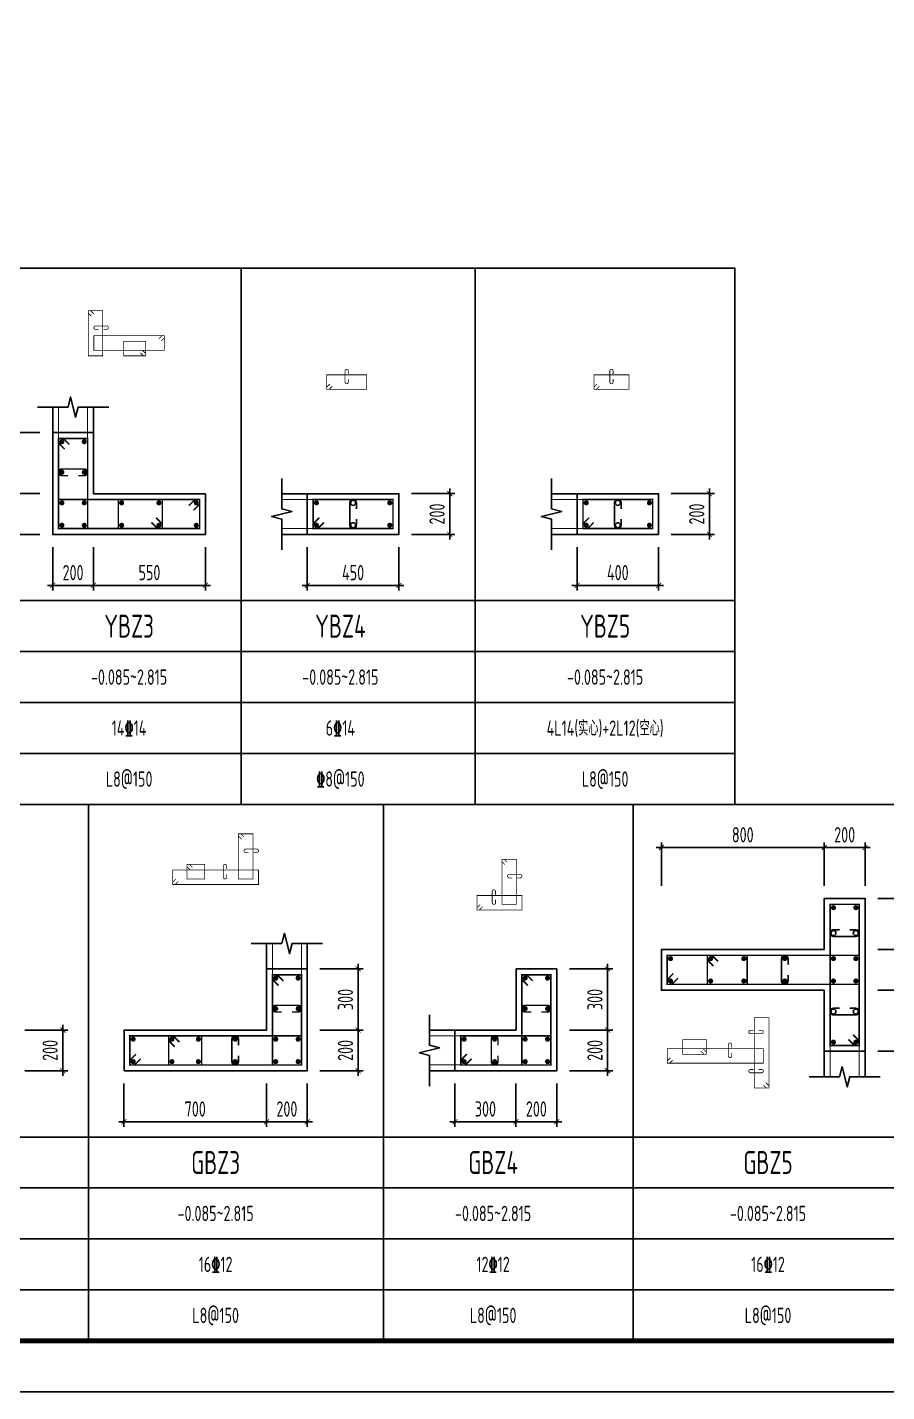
# Model space of a CAD drawing. Extents: x -668857 to 143095, y -247466 to 228182.
# Drawn here: x -325719 to -308837, y 97741 to 124527 of the extents above; entities that cross this region are included whole.
import ezdxf
from ezdxf.enums import TextEntityAlignment as Align

# ---------------------------------------------------------------- set-up
doc = ezdxf.new("R2010")
doc.units = 0
doc.header["$LTSCALE"] = 1000
doc.layers.get('0').update_dxf_attribs({"linetype": 'CONTINUOUS'})
doc.layers.get('DEFPOINTS').update_dxf_attribs({"linetype": 'CONTINUOUS'})
for name, color, linetype in [('-TK', 7, 'CONTINUOUS'), ('COLU_DE_DIM', 3, 'CONTINUOUS'), ('COLU_DE_TH', 7, 'CONTINUOUS'), ('LINK', 6, 'CONTINUOUS'), ('LINK-INDEX', 6, 'CONTINUOUS'), ('REIN', 6, 'CONTINUOUS'), ('TAB', 7, 'CONTINUOUS'), ('TAB_TEXT', 7, 'CONTINUOUS'), ('THIN', 7, 'CONTINUOUS')]:
    doc.layers.add(name, color=color, linetype=linetype)
doc.styles.add('TSSD_DIMENSION', font='Tssdeng.shx', dxfattribs={"width": 0.7, "bigfont": 'tssdchn.shx'})
doc.styles.add('TSSD_REIN', font='tssdeng.shx', dxfattribs={"width": 0.7, "height": 300, "bigfont": 'tssdchn.shx'})
doc.dimstyles.new('TSSD_25_100', dxfattribs={"dimtxt": 300, "dimasz": 100, "dimexe": 100, "dimexo": 250, "dimgap": 100, "dimtad": 1, "dimdec": 0, "dimlfac": 0.25, "dimzin": 0, "dimdsep": 46, "dimtxsty": 'TSSD_DIMENSION', "dimblk": 'ARCHTICK', "dimcen": 0, "dimdle": 100, "dimclrt": 7, "dimadec": 0, "dimazin": 0, "dimtfac": 1, "dimtdec": 0, "dimtix": 1, "dimtmove": 2, "dimatfit": 3, "dimldrblk": 'ARCHTICK', "dimfxl": 0, "dimtolj": 1, "dimtzin": 0, "dimarcsym": 0})

# ---------------------------------------------------------------- blocks, each defined once
blk = doc.blocks.new('_ArchTick')
at = {"color": 0, "linetype": 'ByBlock', "const_width": 0.15}
blk.add_lwpolyline([(-0.5, -0.5), (0.5, 0.5)], dxfattribs=at)
blk = doc.blocks.new('*D1959')
at = {"layer": 'COLU_DE_DIM', "color": 0, "lineweight": -2}
for p, q in [((-320219, 114321), (-320219, 113471)), ((-318419, 114321), (-318419, 113471)), ((-320319, 113571), (-318319, 113571))]:
    blk.add_line(p, q, dxfattribs=at)
at = {"layer": 'DEFPOINTS', "color": 0}
for p in [(-320219, 114571), (-318419, 114571), (-318419, 113571)]:
    blk.add_point(p, dxfattribs=at)
at = {"layer": 'COLU_DE_DIM', "color": 0, "lineweight": -2, "xscale": 100, "yscale": 100, "zscale": 100, "rotation": 180}
blk.add_blockref('_ArchTick', (-320219, 113571), dxfattribs=at)
at = {"layer": 'COLU_DE_DIM', "color": 0, "lineweight": -2, "xscale": 100, "yscale": 100, "zscale": 100}
blk.add_blockref('_ArchTick', (-318419, 113571), dxfattribs=at)
at = {"layer": 'COLU_DE_DIM', "color": 7, "insert": (-319319, 113821), "char_height": 300, "attachment_point": 5, "style": 'TSSD_DIMENSION'}
blk.add_mtext('\\A1;450', dxfattribs=at)
blk = doc.blocks.new('*D1960')
at = {"layer": 'COLU_DE_DIM', "color": 0, "lineweight": -2}
for p, q in [((-317419, 114471), (-317419, 115471)), ((-318169, 115371), (-317319, 115371)), ((-318169, 114571), (-317319, 114571))]:
    blk.add_line(p, q, dxfattribs=at)
at = {"layer": 'DEFPOINTS', "color": 0}
for p in [(-318419, 115371), (-317419, 115371), (-318419, 114571)]:
    blk.add_point(p, dxfattribs=at)
at = {"layer": 'COLU_DE_DIM', "color": 0, "lineweight": -2, "xscale": 100, "yscale": 100, "zscale": 100}
for p, rotation in [((-317419, 115371), 90), ((-317419, 114571), 270)]:
    blk.add_blockref('_ArchTick', p, dxfattribs=dict(at, rotation=rotation))
at = {"layer": 'COLU_DE_DIM', "color": 7, "insert": (-317669, 114971), "char_height": 300, "attachment_point": 5, "rotation": 90, "style": 'TSSD_DIMENSION'}
blk.add_mtext('\\A1;200', dxfattribs=at)
blk = doc.blocks.new('*D1933')
at = {"layer": 'COLU_DE_DIM', "color": 0, "lineweight": -2}
for p, q in [((-314919, 114321), (-314919, 113471)), ((-313319, 114321), (-313319, 113471)), ((-315019, 113571), (-313219, 113571))]:
    blk.add_line(p, q, dxfattribs=at)
at = {"layer": 'DEFPOINTS', "color": 0}
for p in [(-314919, 114571), (-313319, 114571), (-313319, 113571)]:
    blk.add_point(p, dxfattribs=at)
at = {"layer": 'COLU_DE_DIM', "color": 0, "lineweight": -2, "xscale": 100, "yscale": 100, "zscale": 100, "rotation": 180}
blk.add_blockref('_ArchTick', (-314919, 113571), dxfattribs=at)
at = {"layer": 'COLU_DE_DIM', "color": 0, "lineweight": -2, "xscale": 100, "yscale": 100, "zscale": 100}
blk.add_blockref('_ArchTick', (-313319, 113571), dxfattribs=at)
at = {"layer": 'COLU_DE_DIM', "color": 7, "insert": (-314119, 113821), "char_height": 300, "attachment_point": 5, "style": 'TSSD_DIMENSION'}
blk.add_mtext('\\A1;400', dxfattribs=at)
blk = doc.blocks.new('*D1934')
at = {"layer": 'COLU_DE_DIM', "color": 0, "lineweight": -2}
for p, q in [((-312319, 114471), (-312319, 115471)), ((-313069, 115371), (-312219, 115371)), ((-313069, 114571), (-312219, 114571))]:
    blk.add_line(p, q, dxfattribs=at)
at = {"layer": 'DEFPOINTS', "color": 0}
for p in [(-313319, 115371), (-312319, 115371), (-313319, 114571)]:
    blk.add_point(p, dxfattribs=at)
at = {"layer": 'COLU_DE_DIM', "color": 0, "lineweight": -2, "xscale": 100, "yscale": 100, "zscale": 100}
for p, rotation in [((-312319, 115371), 90), ((-312319, 114571), 270)]:
    blk.add_blockref('_ArchTick', p, dxfattribs=dict(at, rotation=rotation))
at = {"layer": 'COLU_DE_DIM', "color": 7, "insert": (-312569, 114971), "char_height": 300, "attachment_point": 5, "rotation": 90, "style": 'TSSD_DIMENSION'}
blk.add_mtext('\\A1;200', dxfattribs=at)
blk = doc.blocks.new('*D1939')
at = {"layer": 'COLU_DE_DIM', "color": 0, "lineweight": -2}
for p, q in [((-325219, 114321), (-325219, 113471)), ((-324419, 114321), (-324419, 113471)), ((-325319, 113571), (-324319, 113571))]:
    blk.add_line(p, q, dxfattribs=at)
at = {"layer": 'DEFPOINTS', "color": 0}
for p in [(-325219, 114571), (-324419, 114571), (-324419, 113571)]:
    blk.add_point(p, dxfattribs=at)
at = {"layer": 'COLU_DE_DIM', "color": 0, "lineweight": -2, "xscale": 100, "yscale": 100, "zscale": 100, "rotation": 180}
blk.add_blockref('_ArchTick', (-325219, 113571), dxfattribs=at)
at = {"layer": 'COLU_DE_DIM', "color": 0, "lineweight": -2, "xscale": 100, "yscale": 100, "zscale": 100}
blk.add_blockref('_ArchTick', (-324419, 113571), dxfattribs=at)
at = {"layer": 'COLU_DE_DIM', "color": 7, "insert": (-324819, 113821), "char_height": 300, "attachment_point": 5, "style": 'TSSD_DIMENSION'}
blk.add_mtext('\\A1;200', dxfattribs=at)
blk = doc.blocks.new('*D1940')
at = {"layer": 'COLU_DE_DIM', "color": 0, "lineweight": -2}
for p, q in [((-324419, 114321), (-324419, 113471)), ((-322219, 114321), (-322219, 113471)), ((-324519, 113571), (-322119, 113571))]:
    blk.add_line(p, q, dxfattribs=at)
at = {"layer": 'DEFPOINTS', "color": 0}
for p in [(-324419, 114571), (-322219, 114571), (-322219, 113571)]:
    blk.add_point(p, dxfattribs=at)
at = {"layer": 'COLU_DE_DIM', "color": 0, "lineweight": -2, "xscale": 100, "yscale": 100, "zscale": 100, "rotation": 180}
blk.add_blockref('_ArchTick', (-324419, 113571), dxfattribs=at)
at = {"layer": 'COLU_DE_DIM', "color": 0, "lineweight": -2, "xscale": 100, "yscale": 100, "zscale": 100}
blk.add_blockref('_ArchTick', (-322219, 113571), dxfattribs=at)
at = {"layer": 'COLU_DE_DIM', "color": 7, "insert": (-323319, 113821), "char_height": 300, "attachment_point": 5, "style": 'TSSD_DIMENSION'}
blk.add_mtext('\\A1;550', dxfattribs=at)
blk = doc.blocks.new('*D1941')
at = {"layer": 'COLU_DE_DIM', "color": 0, "lineweight": -2}
for p, q in [((-326219, 114471), (-326219, 115471)), ((-325469, 115371), (-326319, 115371)), ((-325469, 114571), (-326319, 114571))]:
    blk.add_line(p, q, dxfattribs=at)
at = {"layer": 'DEFPOINTS', "color": 0}
for p in [(-326219, 115371), (-325219, 115371), (-325219, 114571)]:
    blk.add_point(p, dxfattribs=at)
at = {"layer": 'COLU_DE_DIM', "color": 0, "lineweight": -2, "xscale": 100, "yscale": 100, "zscale": 100}
for p, rotation in [((-326219, 115371), 90), ((-326219, 114571), 270)]:
    blk.add_blockref('_ArchTick', p, dxfattribs=dict(at, rotation=rotation))
at = {"layer": 'COLU_DE_DIM', "color": 7, "insert": (-326469, 114971), "char_height": 300, "attachment_point": 5, "rotation": 90, "style": 'TSSD_DIMENSION'}
blk.add_mtext('\\A1;200', dxfattribs=at)
blk = doc.blocks.new('*D1942')
at = {"layer": 'COLU_DE_DIM', "color": 0, "lineweight": -2}
for p, q in [((-325469, 116571), (-326319, 116571)), ((-326219, 115271), (-326219, 116671)), ((-325469, 115371), (-326319, 115371))]:
    blk.add_line(p, q, dxfattribs=at)
at = {"layer": 'DEFPOINTS', "color": 0}
for p in [(-326219, 116571), (-325219, 116571), (-325219, 115371)]:
    blk.add_point(p, dxfattribs=at)
at = {"layer": 'COLU_DE_DIM', "color": 0, "lineweight": -2, "xscale": 100, "yscale": 100, "zscale": 100}
for p, rotation in [((-326219, 116571), 90), ((-326219, 115371), 270)]:
    blk.add_blockref('_ArchTick', p, dxfattribs=dict(at, rotation=rotation))
at = {"layer": 'COLU_DE_DIM', "color": 7, "insert": (-326469, 115971), "char_height": 300, "attachment_point": 5, "rotation": 90, "style": 'TSSD_DIMENSION'}
blk.add_mtext('\\A1;300', dxfattribs=at)
blk = doc.blocks.new('*D1918')
at = {"layer": 'COLU_DE_DIM', "color": 0, "lineweight": -2}
for p, q in [((-309013, 105624), (-308163, 105624)), ((-308263, 104324), (-308263, 105724)), ((-309013, 104424), (-308163, 104424))]:
    blk.add_line(p, q, dxfattribs=at)
at = {"layer": 'DEFPOINTS', "color": 0}
for p in [(-309263, 105624), (-308263, 105624), (-309263, 104424)]:
    blk.add_point(p, dxfattribs=at)
at = {"layer": 'COLU_DE_DIM', "color": 0, "lineweight": -2, "xscale": 100, "yscale": 100, "zscale": 100}
for p, rotation in [((-308263, 105624), 90), ((-308263, 104424), 270)]:
    blk.add_blockref('_ArchTick', p, dxfattribs=dict(at, rotation=rotation))
at = {"layer": 'COLU_DE_DIM', "color": 7, "insert": (-308513, 105024), "char_height": 300, "attachment_point": 5, "rotation": 90, "style": 'TSSD_DIMENSION'}
blk.add_mtext('\\A1;300', dxfattribs=at)
blk = doc.blocks.new('*D1919')
at = {"layer": 'COLU_DE_DIM', "color": 0, "lineweight": -2}
for p, q in [((-309013, 106424), (-308163, 106424)), ((-308263, 105524), (-308263, 106524)), ((-309013, 105624), (-308163, 105624))]:
    blk.add_line(p, q, dxfattribs=at)
at = {"layer": 'DEFPOINTS', "color": 0}
for p in [(-309263, 106424), (-308263, 106424), (-309263, 105624)]:
    blk.add_point(p, dxfattribs=at)
at = {"layer": 'COLU_DE_DIM', "color": 0, "lineweight": -2, "xscale": 100, "yscale": 100, "zscale": 100}
for p, rotation in [((-308263, 106424), 90), ((-308263, 105624), 270)]:
    blk.add_blockref('_ArchTick', p, dxfattribs=dict(at, rotation=rotation))
at = {"layer": 'COLU_DE_DIM', "color": 7, "insert": (-308513, 106024), "char_height": 300, "attachment_point": 5, "rotation": 90, "style": 'TSSD_DIMENSION'}
blk.add_mtext('\\A1;200', dxfattribs=at)
blk = doc.blocks.new('*D1920')
at = {"layer": 'COLU_DE_DIM', "color": 0, "lineweight": -2}
for p, q in [((-309013, 107424), (-308163, 107424)), ((-308263, 106324), (-308263, 107524)), ((-309013, 106424), (-308163, 106424))]:
    blk.add_line(p, q, dxfattribs=at)
at = {"layer": 'DEFPOINTS', "color": 0}
for p in [(-309263, 107424), (-308263, 107424), (-309263, 106424)]:
    blk.add_point(p, dxfattribs=at)
at = {"layer": 'COLU_DE_DIM', "color": 0, "lineweight": -2, "xscale": 100, "yscale": 100, "zscale": 100}
for p, rotation in [((-308263, 107424), 90), ((-308263, 106424), 270)]:
    blk.add_blockref('_ArchTick', p, dxfattribs=dict(at, rotation=rotation))
at = {"layer": 'COLU_DE_DIM', "color": 7, "insert": (-308513, 106924), "char_height": 300, "attachment_point": 5, "rotation": 90, "style": 'TSSD_DIMENSION'}
blk.add_mtext('\\A1;250', dxfattribs=at)
blk = doc.blocks.new('*D1921')
at = {"layer": 'COLU_DE_DIM', "color": 0, "lineweight": -2}
for p, q in [((-310063, 107674), (-310063, 108524)), ((-309263, 107674), (-309263, 108524)), ((-309163, 108424), (-310163, 108424))]:
    blk.add_line(p, q, dxfattribs=at)
at = {"layer": 'DEFPOINTS', "color": 0}
for p in [(-310063, 108424), (-310063, 107424), (-309263, 107424)]:
    blk.add_point(p, dxfattribs=at)
at = {"layer": 'COLU_DE_DIM', "color": 0, "lineweight": -2, "xscale": 100, "yscale": 100, "zscale": 100}
for p, rotation in [((-310063, 108424), 179.9999998932783), ((-309263, 108424), 359.9999998932783)]:
    blk.add_blockref('_ArchTick', p, dxfattribs=dict(at, rotation=rotation))
at = {"layer": 'COLU_DE_DIM', "color": 7, "insert": (-309663, 108674), "char_height": 300, "attachment_point": 5, "rotation": 360, "style": 'TSSD_DIMENSION'}
blk.add_mtext('\\A1;200', dxfattribs=at)
blk = doc.blocks.new('*D1922')
at = {"layer": 'COLU_DE_DIM', "color": 0, "lineweight": -2}
for p, q in [((-313264, 107674), (-313264, 108524)), ((-310063, 107674), (-310063, 108524)), ((-309963, 108424), (-313364, 108424))]:
    blk.add_line(p, q, dxfattribs=at)
at = {"layer": 'DEFPOINTS', "color": 0}
for p in [(-313264, 108424), (-313264, 107424), (-310063, 107424)]:
    blk.add_point(p, dxfattribs=at)
at = {"layer": 'COLU_DE_DIM', "color": 0, "lineweight": -2, "xscale": 100, "yscale": 100, "zscale": 100}
for p, rotation in [((-313264, 108424), 179.9999998932783), ((-310063, 108424), 359.9999998932783)]:
    blk.add_blockref('_ArchTick', p, dxfattribs=dict(at, rotation=rotation))
at = {"layer": 'COLU_DE_DIM', "color": 7, "insert": (-311664, 108674), "char_height": 300, "attachment_point": 5, "rotation": 360, "style": 'TSSD_DIMENSION'}
blk.add_mtext('\\A1;800', dxfattribs=at)
blk = doc.blocks.new('*D1924')
at = {"layer": 'COLU_DE_DIM', "color": 0, "lineweight": -2}
for p, q in [((-325769, 104841), (-324919, 104841)), ((-325019, 103941), (-325019, 104941)), ((-325769, 104041), (-324919, 104041))]:
    blk.add_line(p, q, dxfattribs=at)
at = {"layer": 'DEFPOINTS', "color": 0}
for p in [(-326019, 104841), (-325019, 104841), (-326019, 104041)]:
    blk.add_point(p, dxfattribs=at)
at = {"layer": 'COLU_DE_DIM', "color": 0, "lineweight": -2, "xscale": 100, "yscale": 100, "zscale": 100}
for p, rotation in [((-325019, 104841), 90), ((-325019, 104041), 270)]:
    blk.add_blockref('_ArchTick', p, dxfattribs=dict(at, rotation=rotation))
at = {"layer": 'COLU_DE_DIM', "color": 7, "insert": (-325269, 104441), "char_height": 300, "attachment_point": 5, "rotation": 90, "style": 'TSSD_DIMENSION'}
blk.add_mtext('\\A1;200', dxfattribs=at)
blk = doc.blocks.new('*D1900')
at = {"layer": 'COLU_DE_DIM', "color": 0, "lineweight": -2}
for p, q in [((-317319, 103791), (-317319, 102941)), ((-316119, 103791), (-316119, 102941)), ((-317419, 103041), (-316019, 103041))]:
    blk.add_line(p, q, dxfattribs=at)
at = {"layer": 'DEFPOINTS', "color": 0}
for p in [(-317319, 104041), (-316119, 104041), (-316119, 103041)]:
    blk.add_point(p, dxfattribs=at)
at = {"layer": 'COLU_DE_DIM', "color": 0, "lineweight": -2, "xscale": 100, "yscale": 100, "zscale": 100, "rotation": 180}
blk.add_blockref('_ArchTick', (-317319, 103041), dxfattribs=at)
at = {"layer": 'COLU_DE_DIM', "color": 0, "lineweight": -2, "xscale": 100, "yscale": 100, "zscale": 100}
blk.add_blockref('_ArchTick', (-316119, 103041), dxfattribs=at)
at = {"layer": 'COLU_DE_DIM', "color": 7, "insert": (-316719, 103291), "char_height": 300, "attachment_point": 5, "style": 'TSSD_DIMENSION'}
blk.add_mtext('\\A1;300', dxfattribs=at)
blk = doc.blocks.new('*D1901')
at = {"layer": 'COLU_DE_DIM', "color": 0, "lineweight": -2}
for p, q in [((-316119, 103791), (-316119, 102941)), ((-315319, 103791), (-315319, 102941)), ((-316219, 103041), (-315219, 103041))]:
    blk.add_line(p, q, dxfattribs=at)
at = {"layer": 'DEFPOINTS', "color": 0}
for p in [(-316119, 104041), (-315319, 104041), (-315319, 103041)]:
    blk.add_point(p, dxfattribs=at)
at = {"layer": 'COLU_DE_DIM', "color": 0, "lineweight": -2, "xscale": 100, "yscale": 100, "zscale": 100, "rotation": 180}
blk.add_blockref('_ArchTick', (-316119, 103041), dxfattribs=at)
at = {"layer": 'COLU_DE_DIM', "color": 0, "lineweight": -2, "xscale": 100, "yscale": 100, "zscale": 100}
blk.add_blockref('_ArchTick', (-315319, 103041), dxfattribs=at)
at = {"layer": 'COLU_DE_DIM', "color": 7, "insert": (-315719, 103291), "char_height": 300, "attachment_point": 5, "style": 'TSSD_DIMENSION'}
blk.add_mtext('\\A1;200', dxfattribs=at)
blk = doc.blocks.new('*D1902')
at = {"layer": 'COLU_DE_DIM', "color": 0, "lineweight": -2}
for p, q in [((-315069, 104841), (-314219, 104841)), ((-314319, 103941), (-314319, 104941)), ((-315069, 104041), (-314219, 104041))]:
    blk.add_line(p, q, dxfattribs=at)
at = {"layer": 'DEFPOINTS', "color": 0}
for p in [(-315319, 104841), (-314319, 104841), (-315319, 104041)]:
    blk.add_point(p, dxfattribs=at)
at = {"layer": 'COLU_DE_DIM', "color": 0, "lineweight": -2, "xscale": 100, "yscale": 100, "zscale": 100}
for p, rotation in [((-314319, 104841), 90), ((-314319, 104041), 270)]:
    blk.add_blockref('_ArchTick', p, dxfattribs=dict(at, rotation=rotation))
at = {"layer": 'COLU_DE_DIM', "color": 7, "insert": (-314569, 104441), "char_height": 300, "attachment_point": 5, "rotation": 90, "style": 'TSSD_DIMENSION'}
blk.add_mtext('\\A1;200', dxfattribs=at)
blk = doc.blocks.new('*D1903')
at = {"layer": 'COLU_DE_DIM', "color": 0, "lineweight": -2}
for p, q in [((-314319, 104741), (-314319, 106141)), ((-315069, 106041), (-314219, 106041)), ((-315069, 104841), (-314219, 104841))]:
    blk.add_line(p, q, dxfattribs=at)
at = {"layer": 'DEFPOINTS', "color": 0}
for p in [(-315319, 106041), (-314319, 106041), (-315319, 104841)]:
    blk.add_point(p, dxfattribs=at)
at = {"layer": 'COLU_DE_DIM', "color": 0, "lineweight": -2, "xscale": 100, "yscale": 100, "zscale": 100}
for p, rotation in [((-314319, 106041), 90), ((-314319, 104841), 270)]:
    blk.add_blockref('_ArchTick', p, dxfattribs=dict(at, rotation=rotation))
at = {"layer": 'COLU_DE_DIM', "color": 7, "insert": (-314569, 105441), "char_height": 300, "attachment_point": 5, "rotation": 90, "style": 'TSSD_DIMENSION'}
blk.add_mtext('\\A1;300', dxfattribs=at)
blk = doc.blocks.new('*D1904')
at = {"layer": 'COLU_DE_DIM', "color": 0, "lineweight": -2}
for p, q in [((-323819, 103791), (-323819, 102941)), ((-321019, 103791), (-321019, 102941)), ((-323919, 103041), (-320919, 103041))]:
    blk.add_line(p, q, dxfattribs=at)
at = {"layer": 'DEFPOINTS', "color": 0}
for p in [(-323819, 104041), (-321019, 104041), (-321019, 103041)]:
    blk.add_point(p, dxfattribs=at)
at = {"layer": 'COLU_DE_DIM', "color": 0, "lineweight": -2, "xscale": 100, "yscale": 100, "zscale": 100, "rotation": 180}
blk.add_blockref('_ArchTick', (-323819, 103041), dxfattribs=at)
at = {"layer": 'COLU_DE_DIM', "color": 0, "lineweight": -2, "xscale": 100, "yscale": 100, "zscale": 100}
blk.add_blockref('_ArchTick', (-321019, 103041), dxfattribs=at)
at = {"layer": 'COLU_DE_DIM', "color": 7, "insert": (-322419, 103291), "char_height": 300, "attachment_point": 5, "style": 'TSSD_DIMENSION'}
blk.add_mtext('\\A1;700', dxfattribs=at)
blk = doc.blocks.new('*D1905')
at = {"layer": 'COLU_DE_DIM', "color": 0, "lineweight": -2}
for p, q in [((-321019, 103791), (-321019, 102941)), ((-320219, 103791), (-320219, 102941)), ((-321119, 103041), (-320119, 103041))]:
    blk.add_line(p, q, dxfattribs=at)
at = {"layer": 'DEFPOINTS', "color": 0}
for p in [(-321019, 104041), (-320219, 104041), (-320219, 103041)]:
    blk.add_point(p, dxfattribs=at)
at = {"layer": 'COLU_DE_DIM', "color": 0, "lineweight": -2, "xscale": 100, "yscale": 100, "zscale": 100, "rotation": 180}
blk.add_blockref('_ArchTick', (-321019, 103041), dxfattribs=at)
at = {"layer": 'COLU_DE_DIM', "color": 0, "lineweight": -2, "xscale": 100, "yscale": 100, "zscale": 100}
blk.add_blockref('_ArchTick', (-320219, 103041), dxfattribs=at)
at = {"layer": 'COLU_DE_DIM', "color": 7, "insert": (-320619, 103291), "char_height": 300, "attachment_point": 5, "style": 'TSSD_DIMENSION'}
blk.add_mtext('\\A1;200', dxfattribs=at)
blk = doc.blocks.new('*D1906')
at = {"layer": 'COLU_DE_DIM', "color": 0, "lineweight": -2}
for p, q in [((-319969, 104841), (-319119, 104841)), ((-319219, 103941), (-319219, 104941)), ((-319969, 104041), (-319119, 104041))]:
    blk.add_line(p, q, dxfattribs=at)
at = {"layer": 'DEFPOINTS', "color": 0}
for p in [(-320219, 104841), (-319219, 104841), (-320219, 104041)]:
    blk.add_point(p, dxfattribs=at)
at = {"layer": 'COLU_DE_DIM', "color": 0, "lineweight": -2, "xscale": 100, "yscale": 100, "zscale": 100}
for p, rotation in [((-319219, 104841), 90), ((-319219, 104041), 270)]:
    blk.add_blockref('_ArchTick', p, dxfattribs=dict(at, rotation=rotation))
at = {"layer": 'COLU_DE_DIM', "color": 7, "insert": (-319469, 104441), "char_height": 300, "attachment_point": 5, "rotation": 90, "style": 'TSSD_DIMENSION'}
blk.add_mtext('\\A1;200', dxfattribs=at)
blk = doc.blocks.new('*D1907')
at = {"layer": 'COLU_DE_DIM', "color": 0, "lineweight": -2}
for p, q in [((-319219, 104741), (-319219, 106141)), ((-319969, 106041), (-319119, 106041)), ((-319969, 104841), (-319119, 104841))]:
    blk.add_line(p, q, dxfattribs=at)
at = {"layer": 'DEFPOINTS', "color": 0}
for p in [(-320219, 106041), (-319219, 106041), (-320219, 104841)]:
    blk.add_point(p, dxfattribs=at)
at = {"layer": 'COLU_DE_DIM', "color": 0, "lineweight": -2, "xscale": 100, "yscale": 100, "zscale": 100}
for p, rotation in [((-319219, 106041), 90), ((-319219, 104841), 270)]:
    blk.add_blockref('_ArchTick', p, dxfattribs=dict(at, rotation=rotation))
at = {"layer": 'COLU_DE_DIM', "color": 7, "insert": (-319469, 105441), "char_height": 300, "attachment_point": 5, "rotation": 90, "style": 'TSSD_DIMENSION'}
blk.add_mtext('\\A1;300', dxfattribs=at)
blk = doc.blocks.new('A1')
blk.add_lwpolyline([(0, 59400), (0, 0), (84100, 0), (84100, 59400)], close=True)
at = {"const_width": 100}
blk.add_lwpolyline([(2500, 58400), (2500, 1000), (83100, 1000), (83100, 58400)], close=True, dxfattribs=at)

msp = doc.modelspace()

# ---------------------------------------------------------------- linework, layer by layer
at = {"layer": 'COLU_DE_TH'}
for points in [[(-324418.52, 116570.53), (-325218.52, 116570.53), (-325218.52, 114570.53), (-322218.57, 114570.53), (-322218.57, 115370.53), (-324418.52, 115370.53), (-324418.52, 116570.53)], [(-320218.62, 115370.53), (-320218.62, 114570.53), (-318418.62, 114570.53), (-318418.62, 115370.53), (-320218.62, 115370.53)], [(-314918.62, 115370.53), (-314918.62, 114570.53), (-313318.62, 114570.53), (-313318.62, 115370.53), (-314918.62, 115370.53)], [(-310063.46, 104423.83), (-309263.46, 104423.83), (-309263.46, 107423.83), (-310063.46, 107423.83), (-310063.46, 106423.83), (-313263.96, 106423.83), (-313263.96, 105623.83), (-310063.46, 105623.83), (-310063.46, 104423.83)], [(-320218.5, 106040.98), (-321018.5, 106040.98), (-321018.5, 104840.98), (-323818.52, 104840.98), (-323818.52, 104040.98), (-320218.5, 104040.98), (-320218.5, 106040.98)], [(-317318.5, 104840.98), (-317318.5, 104040.98), (-315318.5, 104040.98), (-315318.5, 106040.98), (-316118.5, 106040.98), (-316118.5, 104840.98), (-317318.5, 104840.98)]]:
    msp.add_lwpolyline(points, close=True, dxfattribs=at)
at = {"layer": 'LINK', "const_width": 30}
for points in [[(-324983.52, 116243.6), (-325103.52, 116363.6), (-325103.52, 116455.53), (-324533.52, 116455.53), (-324533.52, 114685.53), (-325103.52, 114685.53), (-325103.52, 116455.53), (-325011.6, 116455.53), (-324891.6, 116335.53)], [(-322545.5, 115135.53), (-322425.5, 115255.53), (-322333.57, 115255.53), (-322333.57, 114685.53), (-325103.52, 114685.53), (-325103.52, 115255.53), (-322333.57, 115255.53), (-322333.57, 115163.6), (-322453.57, 115043.6)], [(-323186.89, 114897.45), (-323066.89, 114777.45), (-323066.89, 114685.53), (-323930.21, 114685.53), (-323930.21, 115255.53), (-323066.89, 115255.53), (-323066.89, 114685.53), (-323158.81, 114685.53), (-323278.81, 114805.53)], [(-319891.7, 114805.53), (-320011.7, 114685.53), (-320103.62, 114685.53), (-320103.62, 115255.53), (-318533.62, 115255.53), (-318533.62, 114685.53), (-320103.62, 114685.53), (-320103.62, 114777.45), (-319983.62, 114897.45)], [(-314591.7, 114805.53), (-314711.7, 114685.53), (-314803.62, 114685.53), (-314803.62, 115255.53), (-313433.62, 115255.53), (-313433.62, 114685.53), (-314803.62, 114685.53), (-314803.62, 114777.45), (-314683.62, 114897.45)], [(-309498.46, 104750.75), (-309378.46, 104630.75), (-309378.46, 104538.83), (-309948.46, 104538.83), (-309948.46, 107308.83), (-309378.46, 107308.83), (-309378.46, 104538.83), (-309470.38, 104538.83), (-309590.38, 104658.83)], [(-312937.03, 105858.83), (-313057.03, 105738.83), (-313148.96, 105738.83), (-313148.96, 106308.83), (-309378.46, 106308.83), (-309378.46, 105738.83), (-313148.96, 105738.83), (-313148.96, 105830.75), (-313028.96, 105950.75)], [(-312240.57, 106096.91), (-312360.57, 106216.91), (-312360.57, 106308.83), (-311579.27, 106308.83), (-311579.27, 105738.83), (-312360.57, 105738.83), (-312360.57, 106308.83), (-312268.65, 106308.83), (-312148.65, 106188.83)], [(-320783.5, 105714.05), (-320903.5, 105834.05), (-320903.5, 105925.98), (-320333.5, 105925.98), (-320333.5, 104155.98), (-320903.5, 104155.98), (-320903.5, 105925.98), (-320811.58, 105925.98), (-320691.58, 105805.98)], [(-315883.5, 105714.05), (-316003.5, 105834.05), (-316003.5, 105925.98), (-315433.5, 105925.98), (-315433.5, 104155.98), (-316003.5, 104155.98), (-316003.5, 105925.98), (-315911.58, 105925.98), (-315791.58, 105805.98)], [(-323491.59, 104275.98), (-323611.59, 104155.98), (-323703.52, 104155.98), (-323703.52, 104725.98), (-320333.5, 104725.98), (-320333.5, 104155.98), (-323703.52, 104155.98), (-323703.52, 104247.9), (-323583.52, 104367.9)], [(-322822.52, 104514.05), (-322942.52, 104634.05), (-322942.52, 104725.98), (-322292.54, 104725.98), (-322292.54, 104155.98), (-322942.52, 104155.98), (-322942.52, 104725.98), (-322850.59, 104725.98), (-322730.59, 104605.98)], [(-316991.58, 104275.98), (-317111.58, 104155.98), (-317203.5, 104155.98), (-317203.5, 104725.98), (-315433.5, 104725.98), (-315433.5, 104155.98), (-317203.5, 104155.98), (-317203.5, 104247.9), (-317083.5, 104367.9)]]:
    msp.add_lwpolyline(points, dxfattribs=at)
for points in [[(-324718.52, 115725.53), (-324598.52, 115725.53, 1), (-324598.52, 115855.53), (-325038.52, 115855.53, 1), (-325038.52, 115725.53), (-324918.52, 115725.53)], [(-319253.62, 115070.53), (-319253.62, 115190.53, 1), (-319383.62, 115190.53), (-319383.62, 114750.53, 1), (-319253.62, 114750.53), (-319253.62, 114870.53)], [(-314053.62, 115070.53), (-314053.62, 115190.53, 1), (-314183.62, 115190.53), (-314183.62, 114750.53, 1), (-314053.62, 114750.53), (-314053.62, 114870.53)], [(-309763.46, 106808.83), (-309883.46, 106808.83, 1), (-309883.46, 106678.83), (-309443.46, 106678.83, 1), (-309443.46, 106808.83), (-309563.46, 106808.83)], [(-310774.26, 106123.83), (-310774.26, 106243.83, 1), (-310904.26, 106243.83), (-310904.26, 105803.83, 1), (-310774.26, 105803.83), (-310774.26, 105923.83)], [(-320518.5, 105195.98), (-320398.5, 105195.98, 1), (-320398.5, 105325.98), (-320838.5, 105325.98, 1), (-320838.5, 105195.98), (-320718.5, 105195.98)], [(-315618.5, 105195.98), (-315498.5, 105195.98, 1), (-315498.5, 105325.98), (-315938.5, 105325.98, 1), (-315938.5, 105195.98), (-315818.5, 105195.98)], [(-309763.46, 105268.83), (-309883.46, 105268.83, 1), (-309883.46, 105138.83), (-309443.46, 105138.83, 1), (-309443.46, 105268.83), (-309563.46, 105268.83)], [(-321569.69, 104540.98), (-321569.69, 104660.98, 1), (-321699.69, 104660.98), (-321699.69, 104220.98, 1), (-321569.69, 104220.98), (-321569.69, 104340.98)], [(-316473.5, 104540.98), (-316473.5, 104660.98, 1), (-316603.5, 104660.98), (-316603.5, 104220.98, 1), (-316473.5, 104220.98), (-316473.5, 104340.98)]]:
    msp.add_lwpolyline(points, format="xyb", dxfattribs=at)
at = {"layer": 'LINK-INDEX', "const_width": 15}
for points in [[(-324461.04, 118856.08), (-324521.04, 118916.08), (-324521.04, 118962.04), (-324236.04, 118962.04), (-324236.04, 118077.04), (-324521.04, 118077.04), (-324521.04, 118962.04), (-324475.07, 118962.04), (-324415.07, 118902.04)], [(-323132.02, 118412.04), (-323072.02, 118472.04), (-323026.06, 118472.04), (-323026.06, 118187.04), (-324411.04, 118187.04), (-324411.04, 118472.04), (-323026.06, 118472.04), (-323026.06, 118426.08), (-323086.06, 118366.08)], [(-323452.72, 118183.01), (-323392.72, 118123.01), (-323392.72, 118077.04), (-323824.38, 118077.04), (-323824.38, 118362.04), (-323392.72, 118362.04), (-323392.72, 118077.04), (-323438.68, 118077.04), (-323498.68, 118137.04)], [(-319730.16, 117478.03), (-319790.16, 117418.03), (-319836.12, 117418.03), (-319836.12, 117703.03), (-319051.12, 117703.03), (-319051.12, 117418.03), (-319836.12, 117418.03), (-319836.12, 117463.99), (-319776.12, 117523.99)], [(-314480.16, 117478.03), (-314540.16, 117418.03), (-314586.12, 117418.03), (-314586.12, 117703.03), (-313901.12, 117703.03), (-313901.12, 117418.03), (-314586.12, 117418.03), (-314586.12, 117463.99), (-314526.12, 117523.99)], [(-321511.01, 108587.2), (-321571.01, 108647.2), (-321571.01, 108693.16), (-321286.01, 108693.16), (-321286.01, 107808.16), (-321571.01, 107808.16), (-321571.01, 108693.16), (-321525.04, 108693.16), (-321465.04, 108633.16)], [(-322755.05, 107758.16), (-322815.05, 107698.16), (-322861.01, 107698.16), (-322861.01, 107983.16), (-321176.01, 107983.16), (-321176.01, 107698.16), (-322861.01, 107698.16), (-322861.01, 107744.12), (-322801.01, 107804.12)], [(-322521.01, 107987.2), (-322581.01, 108047.2), (-322581.01, 108093.16), (-322236.01, 108093.16), (-322236.01, 107808.16), (-322581.01, 107808.16), (-322581.01, 108093.16), (-322535.05, 108093.16), (-322475.05, 108033.16)], [(-316336, 108087.2), (-316396, 108147.2), (-316396, 108193.16), (-316111, 108193.16), (-316111, 107308.16), (-316396, 107308.16), (-316396, 108193.16), (-316350.04, 108193.16), (-316290.04, 108133.16)], [(-316780.04, 107258.16), (-316840.04, 107198.16), (-316886, 107198.16), (-316886, 107483.16), (-316001, 107483.16), (-316001, 107198.16), (-316886, 107198.16), (-316886, 107244.12), (-316826, 107304.12)], [(-311211.01, 103807.02), (-311151.01, 103747.02), (-311151.01, 103701.06), (-311436.01, 103701.06), (-311436.01, 105086.06), (-311151.01, 105086.06), (-311151.01, 103701.06), (-311196.97, 103701.06), (-311256.97, 103761.06)], [(-313040.29, 104251.06), (-313100.29, 104191.06), (-313146.25, 104191.06), (-313146.25, 104476.06), (-311261.01, 104476.06), (-311261.01, 104191.06), (-313146.25, 104191.06), (-313146.25, 104237.02), (-313086.25, 104297.02)], [(-312439.91, 104472.02), (-312379.91, 104412.02), (-312379.91, 104366.06), (-312844.91, 104366.06), (-312844.91, 104651.06), (-312379.91, 104651.06), (-312379.91, 104366.06), (-312425.87, 104366.06), (-312485.87, 104426.06)]]:
    msp.add_lwpolyline(points, dxfattribs=at)
for points in [[(-324218.54, 118597.04), (-324158.54, 118597.04, 1), (-324158.54, 118662.04), (-324378.54, 118662.04, 1), (-324378.54, 118597.04), (-324318.54, 118597.04)], [(-319411.12, 117720.53), (-319411.12, 117780.53, 1), (-319476.12, 117780.53), (-319476.12, 117560.53, 1), (-319411.12, 117560.53), (-319411.12, 117620.53)], [(-314211.12, 117720.53), (-314211.12, 117780.53, 1), (-314276.12, 117780.53), (-314276.12, 117560.53, 1), (-314211.12, 117560.53), (-314211.12, 117620.53)], [(-321268.51, 108328.16), (-321208.51, 108328.16, 1), (-321208.51, 108393.16), (-321428.51, 108393.16, 1), (-321428.51, 108328.16), (-321368.51, 108328.16)], [(-321800.98, 108000.66), (-321800.98, 108060.66, 1), (-321865.98, 108060.66), (-321865.98, 107840.66, 1), (-321800.98, 107840.66), (-321800.98, 107900.66)], [(-316093.5, 107828.16), (-316033.5, 107828.16, 1), (-316033.5, 107893.16), (-316253.5, 107893.16, 1), (-316253.5, 107828.16), (-316193.5, 107828.16)], [(-316521, 107500.66), (-316521, 107560.66, 1), (-316586, 107560.66), (-316586, 107340.66, 1), (-316521, 107340.66), (-316521, 107400.66)], [(-311453.51, 104836.06), (-311513.51, 104836.06, 1), (-311513.51, 104771.06), (-311293.51, 104771.06, 1), (-311293.51, 104836.06), (-311353.51, 104836.06)], [(-311881.13, 104493.56), (-311881.13, 104553.56, 1), (-311946.13, 104553.56), (-311946.13, 104333.56, 1), (-311881.13, 104333.56), (-311881.13, 104393.56)], [(-311453.51, 104066.06), (-311513.51, 104066.06, 1), (-311513.51, 104001.06), (-311293.51, 104001.06, 1), (-311293.51, 104066.06), (-311353.51, 104066.06)]]:
    msp.add_lwpolyline(points, format="xyb", dxfattribs=at)
at = {"layer": 'LINK-INDEX', "color": 1, "const_width": 20}
for points in [[(-325103.52, 116355.53), (-325103.52, 117070.53)], [(-324533.52, 116355.53), (-324533.52, 117070.53)], [(-320003.62, 115255.53), (-320718.62, 115255.53)], [(-314703.62, 115255.53), (-315418.62, 115255.53)], [(-320003.62, 114685.53), (-320718.62, 114685.53)], [(-314703.62, 114685.53), (-315418.62, 114685.53)], [(-320903.5, 105825.98), (-320903.5, 106540.98)], [(-320333.5, 105825.98), (-320333.5, 106540.98)], [(-317103.5, 104725.98), (-317818.5, 104725.98)], [(-309948.46, 104638.83), (-309948.46, 103923.83)], [(-309378.46, 104638.83), (-309378.46, 103923.83)], [(-317103.5, 104155.98), (-317818.5, 104155.98)]]:
    msp.add_lwpolyline(points, dxfattribs=at)
at = {"layer": 'REIN', "const_width": 50}
for points in [[(-325063.52, 116390.53, 1), (-325013.52, 116390.53, 1), (-325063.52, 116390.53)], [(-324623.52, 116390.53, 1), (-324573.52, 116390.53, 1), (-324623.52, 116390.53)], [(-325063.52, 115790.53, 1), (-325013.52, 115790.53, 1), (-325063.52, 115790.53)], [(-324623.52, 115790.53, 1), (-324573.52, 115790.53, 1), (-324623.52, 115790.53)], [(-325063.52, 115190.53, 1), (-325013.52, 115190.53, 1), (-325063.52, 115190.53)], [(-324623.52, 115190.53, 1), (-324573.52, 115190.53, 1), (-324623.52, 115190.53)], [(-323890.21, 115190.53, 1), (-323840.21, 115190.53, 1), (-323890.21, 115190.53)], [(-323156.89, 115190.53, 1), (-323106.89, 115190.53, 1), (-323156.89, 115190.53)], [(-322423.57, 115190.53, 1), (-322373.57, 115190.53, 1), (-322423.57, 115190.53)], [(-320063.62, 115190.53, 1), (-320013.62, 115190.53, 1), (-320063.62, 115190.53)], [(-318623.62, 115190.53, 1), (-318573.62, 115190.53, 1), (-318623.62, 115190.53)], [(-314763.62, 115190.53, 1), (-314713.62, 115190.53, 1), (-314763.62, 115190.53)], [(-313523.62, 115190.53, 1), (-313473.62, 115190.53, 1), (-313523.62, 115190.53)], [(-325063.52, 114750.53, 1), (-325013.52, 114750.53, 1), (-325063.52, 114750.53)], [(-324623.52, 114750.53, 1), (-324573.52, 114750.53, 1), (-324623.52, 114750.53)], [(-323890.21, 114750.53, 1), (-323840.21, 114750.53, 1), (-323890.21, 114750.53)], [(-323156.89, 114750.53, 1), (-323106.89, 114750.53, 1), (-323156.89, 114750.53)], [(-322423.57, 114750.53, 1), (-322373.57, 114750.53, 1), (-322423.57, 114750.53)], [(-320063.62, 114750.53, 1), (-320013.62, 114750.53, 1), (-320063.62, 114750.53)], [(-318623.62, 114750.53, 1), (-318573.62, 114750.53, 1), (-318623.62, 114750.53)], [(-314763.62, 114750.53, 1), (-314713.62, 114750.53, 1), (-314763.62, 114750.53)], [(-313523.62, 114750.53, 1), (-313473.62, 114750.53, 1), (-313523.62, 114750.53)], [(-309883.46, 107218.83, 1), (-309883.46, 107268.83, 1), (-309883.46, 107218.83)], [(-309443.46, 107218.83, 1), (-309443.46, 107268.83, 1), (-309443.46, 107218.83)], [(-313083.96, 106218.83, 1), (-313083.96, 106268.83, 1), (-313083.96, 106218.83)], [(-312320.57, 106243.83, 1), (-312270.57, 106243.83, 1), (-312320.57, 106243.83)], [(-311669.27, 106243.83, 1), (-311619.27, 106243.83, 1), (-311669.27, 106243.83)], [(-310864.26, 106243.83, 1), (-310814.26, 106243.83, 1), (-310864.26, 106243.83)], [(-309883.46, 106218.83, 1), (-309883.46, 106268.83, 1), (-309883.46, 106218.83)], [(-309443.46, 106218.83, 1), (-309443.46, 106268.83, 1), (-309443.46, 106218.83)], [(-320863.5, 105860.98, 1), (-320813.5, 105860.98, 1), (-320863.5, 105860.98)], [(-320423.5, 105860.98, 1), (-320373.5, 105860.98, 1), (-320423.5, 105860.98)], [(-315963.5, 105860.98, 1), (-315913.5, 105860.98, 1), (-315963.5, 105860.98)], [(-315523.5, 105860.98, 1), (-315473.5, 105860.98, 1), (-315523.5, 105860.98)], [(-313083.96, 105778.83, 1), (-313083.96, 105828.83, 1), (-313083.96, 105778.83)], [(-312320.57, 105803.83, 1), (-312270.57, 105803.83, 1), (-312320.57, 105803.83)], [(-311669.27, 105803.83, 1), (-311619.27, 105803.83, 1), (-311669.27, 105803.83)], [(-310864.26, 105803.83, 1), (-310814.26, 105803.83, 1), (-310864.26, 105803.83)], [(-309883.46, 105778.83, 1), (-309883.46, 105828.83, 1), (-309883.46, 105778.83)], [(-309443.46, 105778.83, 1), (-309443.46, 105828.83, 1), (-309443.46, 105778.83)], [(-320863.5, 105260.98, 1), (-320813.5, 105260.98, 1), (-320863.5, 105260.98)], [(-320423.5, 105260.98, 1), (-320373.5, 105260.98, 1), (-320423.5, 105260.98)], [(-315963.5, 105260.98, 1), (-315913.5, 105260.98, 1), (-315963.5, 105260.98)], [(-315523.5, 105260.98, 1), (-315473.5, 105260.98, 1), (-315523.5, 105260.98)], [(-323663.52, 104660.98, 1), (-323613.52, 104660.98, 1), (-323663.52, 104660.98)], [(-322902.52, 104660.98, 1), (-322852.52, 104660.98, 1), (-322902.52, 104660.98)], [(-322382.54, 104660.98, 1), (-322332.54, 104660.98, 1), (-322382.54, 104660.98)], [(-321659.69, 104660.98, 1), (-321609.69, 104660.98, 1), (-321659.69, 104660.98)], [(-320863.5, 104660.98, 1), (-320813.5, 104660.98, 1), (-320863.5, 104660.98)], [(-320423.5, 104660.98, 1), (-320373.5, 104660.98, 1), (-320423.5, 104660.98)], [(-317163.5, 104660.98, 1), (-317113.5, 104660.98, 1), (-317163.5, 104660.98)], [(-316563.5, 104660.98, 1), (-316513.5, 104660.98, 1), (-316563.5, 104660.98)], [(-315963.5, 104660.98, 1), (-315913.5, 104660.98, 1), (-315963.5, 104660.98)], [(-315523.5, 104660.98, 1), (-315473.5, 104660.98, 1), (-315523.5, 104660.98)], [(-309883.46, 104578.83, 1), (-309883.46, 104628.83, 1), (-309883.46, 104578.83)], [(-309443.46, 104578.83, 1), (-309443.46, 104628.83, 1), (-309443.46, 104578.83)], [(-323663.52, 104220.98, 1), (-323613.52, 104220.98, 1), (-323663.52, 104220.98)], [(-322902.52, 104220.98, 1), (-322852.52, 104220.98, 1), (-322902.52, 104220.98)], [(-322382.54, 104220.98, 1), (-322332.54, 104220.98, 1), (-322382.54, 104220.98)], [(-321659.69, 104220.98, 1), (-321609.69, 104220.98, 1), (-321659.69, 104220.98)], [(-320863.5, 104220.98, 1), (-320813.5, 104220.98, 1), (-320863.5, 104220.98)], [(-320423.5, 104220.98, 1), (-320373.5, 104220.98, 1), (-320423.5, 104220.98)], [(-317163.5, 104220.98, 1), (-317113.5, 104220.98, 1), (-317163.5, 104220.98)], [(-316563.5, 104220.98, 1), (-316513.5, 104220.98, 1), (-316563.5, 104220.98)], [(-315963.5, 104220.98, 1), (-315913.5, 104220.98, 1), (-315963.5, 104220.98)], [(-315523.5, 104220.98, 1), (-315473.5, 104220.98, 1), (-315523.5, 104220.98)]]:
    msp.add_lwpolyline(points, format="xyb", close=True, dxfattribs=at)
at = {"layer": 'REIN'}
for centre in [(-319318.62, 115190.53), (-314118.62, 115190.53), (-319318.62, 114750.53), (-314118.62, 114750.53), (-309883.46, 106743.83), (-309443.46, 106743.83), (-309883.46, 105203.83), (-309443.46, 105203.83)]:
    msp.add_circle(centre, 50, dxfattribs=at)
at = {"layer": 'TAB'}
for points in [[(-326718.52, 119800.08), (-321518.57, 119800.08), (-321518.57, 109270.53), (-326718.52, 109270.53), (-326718.52, 119800.08), (-326718.52, 113270.53), (-321518.57, 113270.53), (-321518.57, 112270.53), (-326718.52, 112270.53), (-326718.52, 111270.53), (-321518.57, 111270.53), (-321518.57, 110270.53), (-326718.52, 110270.53)], [(-321518.57, 119800.08), (-316918.62, 119800.08), (-316918.62, 109270.53), (-321518.57, 109270.53), (-321518.57, 119800.08), (-321518.57, 113270.53), (-316918.62, 113270.53), (-316918.62, 112270.53), (-321518.57, 112270.53), (-321518.57, 111270.53), (-316918.62, 111270.53), (-316918.62, 110270.53), (-321518.57, 110270.53)], [(-316918.62, 119800.08), (-311818.62, 119800.08), (-311818.62, 109270.53), (-316918.62, 109270.53), (-316918.62, 119800.08), (-316918.62, 113270.53), (-311818.62, 113270.53), (-311818.62, 112270.53), (-316918.62, 112270.53), (-316918.62, 111270.53), (-311818.62, 111270.53), (-311818.62, 110270.53), (-316918.62, 110270.53)], [(-329218.52, 109270.53), (-324518.52, 109270.53), (-324518.52, 98740.98), (-329218.52, 98740.98), (-329218.52, 109270.53), (-329218.52, 102740.98), (-324518.52, 102740.98), (-324518.52, 101740.98), (-329218.52, 101740.98), (-329218.52, 100740.98), (-324518.52, 100740.98), (-324518.52, 99740.98), (-329218.52, 99740.98)], [(-324518.52, 109270.53), (-318718.5, 109270.53), (-318718.5, 98740.98), (-324518.52, 98740.98), (-324518.52, 109270.53), (-324518.52, 102740.98), (-318718.5, 102740.98), (-318718.5, 101740.98), (-324518.52, 101740.98), (-324518.52, 100740.98), (-318718.5, 100740.98), (-318718.5, 99740.98), (-324518.52, 99740.98)], [(-318718.5, 109270.53), (-313818.5, 109270.53), (-313818.5, 98740.98), (-318718.5, 98740.98), (-318718.5, 109270.53), (-318718.5, 102740.98), (-313818.5, 102740.98), (-313818.5, 101740.98), (-318718.5, 101740.98), (-318718.5, 100740.98), (-313818.5, 100740.98), (-313818.5, 99740.98), (-318718.5, 99740.98)], [(-313818.5, 109270.53), (-307918.5, 109270.53), (-307918.5, 98740.98), (-313818.5, 98740.98), (-313818.5, 109270.53), (-313818.5, 102740.98), (-307918.5, 102740.98), (-307918.5, 101740.98), (-313818.5, 101740.98), (-313818.5, 100740.98), (-307918.5, 100740.98), (-307918.5, 99740.98), (-313818.5, 99740.98)]]:
    msp.add_lwpolyline(points, dxfattribs=at)
at = {"layer": 'THIN'}
for p, q in [((-325218.52, 116570.53), (-325218.52, 117070.53)), ((-324418.52, 116570.53), (-324418.52, 117070.53)), ((-320218.62, 115370.53), (-320718.62, 115370.53)), ((-314918.62, 115370.53), (-315418.62, 115370.53)), ((-320218.62, 114570.53), (-320718.62, 114570.53)), ((-314918.62, 114570.53), (-315418.62, 114570.53)), ((-321018.5, 106040.98), (-321018.5, 106540.98)), ((-320218.5, 106040.98), (-320218.5, 106540.98)), ((-317318.5, 104840.98), (-317818.5, 104840.98)), ((-310063.46, 104423.83), (-310063.46, 103923.83)), ((-309263.46, 104423.83), (-309263.46, 103923.83)), ((-317318.5, 104040.98), (-317818.5, 104040.98))]:
    msp.add_line(p, q, dxfattribs=at)
for points in [[(-324118.52, 117070.53), (-324718.52, 117070.53), (-324768.52, 116870.53), (-324868.52, 117270.53), (-324918.52, 117070.53), (-325518.52, 117070.53)], [(-320718.62, 115670.53), (-320718.62, 115070.53), (-320518.62, 115020.53), (-320918.62, 114920.53), (-320718.62, 114870.53), (-320718.62, 114270.53)], [(-315418.62, 115670.53), (-315418.62, 115070.53), (-315218.62, 115020.53), (-315618.62, 114920.53), (-315418.62, 114870.53), (-315418.62, 114270.53)], [(-319918.5, 106540.98), (-320518.5, 106540.98), (-320568.5, 106340.98), (-320668.5, 106740.98), (-320718.5, 106540.98), (-321318.5, 106540.98)], [(-317818.5, 105140.98), (-317818.5, 104540.98), (-317618.5, 104490.98), (-318018.5, 104390.98), (-317818.5, 104340.98), (-317818.5, 103740.98)], [(-310363.46, 103923.83), (-309763.46, 103923.83), (-309713.46, 104123.83), (-309613.46, 103723.83), (-309563.46, 103923.83), (-308963.46, 103923.83)]]:
    msp.add_lwpolyline(points, dxfattribs=at)

# ---------------------------------------------------------------- block references
at = {"layer": '-TK'}
msp.add_blockref('A1', (-341718.52, 97740.98), dxfattribs=at)

# ---------------------------------------------------------------- texts
at = {"layer": 'TAB_TEXT', "style": 'TSSD_REIN', "width": 0.7}
for s, height, p in [('YBZ3', 450, (-323718.55, 112770.53)), ('YBZ4', 450, (-319568.62, 112770.53)), ('YBZ5', 450, (-314368.62, 112770.53)), ('-0.085~2.815', 300, (-323718.55, 111770.53)), ('-0.085~2.815', 300, (-319568.62, 111770.53)), ('-0.085~2.815', 300, (-314368.62, 111770.53)), ('L8@150', 300, (-323718.55, 109770.53)), ('%%1328@150', 300, (-319568.62, 109770.53)), ('L8@150', 300, (-314368.62, 109770.53)), ('GBZ3', 450, (-322018.51, 102240.98)), ('GBZ4', 450, (-316568.5, 102240.98)), ('GBZ5', 450, (-311168.5, 102240.98)), ('-0.085~2.815', 300, (-322018.51, 101240.98)), ('-0.085~2.815', 300, (-316568.5, 101240.98)), ('-0.085~2.815', 300, (-311168.5, 101240.98)), ('12%%13212', 300, (-316568.5, 100240.98)), ('L8@150', 300, (-322018.51, 99240.98)), ('L8@150', 300, (-316568.5, 99240.98)), ('L8@150', 300, (-311168.5, 99240.98))]:
    msp.add_text(s, height=height, dxfattribs=at).set_placement(p, align=Align.MIDDLE)
at = {"layer": 'TAB_TEXT', "color": 1, "style": 'TSSD_REIN', "width": 0.7}
for s, p in [('14%%13214', (-323718.55, 110770.53)), ('6%%13214', (-319568.62, 110770.53)), ('4L14(实心)+2L12(空心)', (-314368.62, 110770.53)), ('16%%13212', (-322018.51, 100240.98)), ('16%%13212', (-311168.5, 100240.98))]:
    msp.add_text(s, height=300, dxfattribs=at).set_placement(p, align=Align.MIDDLE)

# ---------------------------------------------------------------- dimensions: what is measured, and where the dimension line sits
at = {"layer": 'COLU_DE_DIM'}
for base, p1, p2, angle, picture, middle in [((-326218.52, 116570.53), (-325218.52, 115370.53), (-325218.52, 116570.53), 90, '*D1942', (-326468.52, 115970.53)), ((-326218.52, 115370.53), (-325218.52, 114570.53), (-325218.52, 115370.53), 90, '*D1941', (-326468.52, 114970.53)), ((-317418.62, 115370.53), (-318418.62, 114570.53), (-318418.62, 115370.53), 90, '*D1960', (-317668.62, 114970.53)), ((-312318.62, 115370.53), (-313318.62, 114570.53), (-313318.62, 115370.53), 90, '*D1934', (-312568.62, 114970.53)), ((-313263.96, 108423.83), (-310063.46, 107423.83), (-313263.96, 107423.83), 180, '*D1922', (-311663.71, 108673.83)), ((-310063.46, 108423.83), (-309263.46, 107423.83), (-310063.46, 107423.83), 180, '*D1921', (-309663.46, 108673.83)), ((-308263.46, 107423.83), (-309263.46, 106423.83), (-309263.46, 107423.83), 90, '*D1920', (-308513.46, 106923.83)), ((-308263.46, 106423.83), (-309263.46, 105623.83), (-309263.46, 106423.83), 90, '*D1919', (-308513.46, 106023.83)), ((-319218.5, 106040.98), (-320218.5, 104840.98), (-320218.5, 106040.98), 90, '*D1907', (-319468.5, 105440.98)), ((-314318.5, 106040.98), (-315318.5, 104840.98), (-315318.5, 106040.98), 90, '*D1903', (-314568.5, 105440.98)), ((-308263.46, 105623.83), (-309263.46, 104423.83), (-309263.46, 105623.83), 90, '*D1918', (-308513.46, 105023.83)), ((-325018.52, 104840.98), (-326018.52, 104040.98), (-326018.52, 104840.98), 90, '*D1924', (-325268.52, 104440.98)), ((-319218.5, 104840.98), (-320218.5, 104040.98), (-320218.5, 104840.98), 90, '*D1906', (-319468.5, 104440.98)), ((-314318.5, 104840.98), (-315318.5, 104040.98), (-315318.5, 104840.98), 90, '*D1902', (-314568.5, 104440.98))]:
    dim = msp.add_linear_dim(base=base, p1=p1, p2=p2, angle=angle, dimstyle='TSSD_25_100', dxfattribs=at)
    dim.commit()
    dim.dimension.update_dxf_attribs({"geometry": picture, "text_midpoint": middle})
for base, p1, p2, picture, middle in [((-324418.52, 113570.53), (-325218.52, 114570.53), (-324418.52, 114570.53), '*D1939', (-324818.52, 113820.53)), ((-322218.57, 113570.53), (-324418.52, 114570.53), (-322218.57, 114570.53), '*D1940', (-323318.55, 113820.53)), ((-318418.62, 113570.53), (-320218.62, 114570.53), (-318418.62, 114570.53), '*D1959', (-319318.62, 113820.53)), ((-313318.62, 113570.53), (-314918.62, 114570.53), (-313318.62, 114570.53), '*D1933', (-314118.62, 113820.53)), ((-321018.5, 103040.98), (-323818.52, 104040.98), (-321018.5, 104040.98), '*D1904', (-322418.51, 103290.98)), ((-320218.5, 103040.98), (-321018.5, 104040.98), (-320218.5, 104040.98), '*D1905', (-320618.5, 103290.98)), ((-316118.5, 103040.98), (-317318.5, 104040.98), (-316118.5, 104040.98), '*D1900', (-316718.5, 103290.98)), ((-315318.5, 103040.98), (-316118.5, 104040.98), (-315318.5, 104040.98), '*D1901', (-315718.5, 103290.98))]:
    dim = msp.add_linear_dim(base=base, p1=p1, p2=p2, dimstyle='TSSD_25_100', dxfattribs=at)
    dim.commit()
    dim.dimension.update_dxf_attribs({"geometry": picture, "text_midpoint": middle})

doc.saveas('drawing.dxf')
